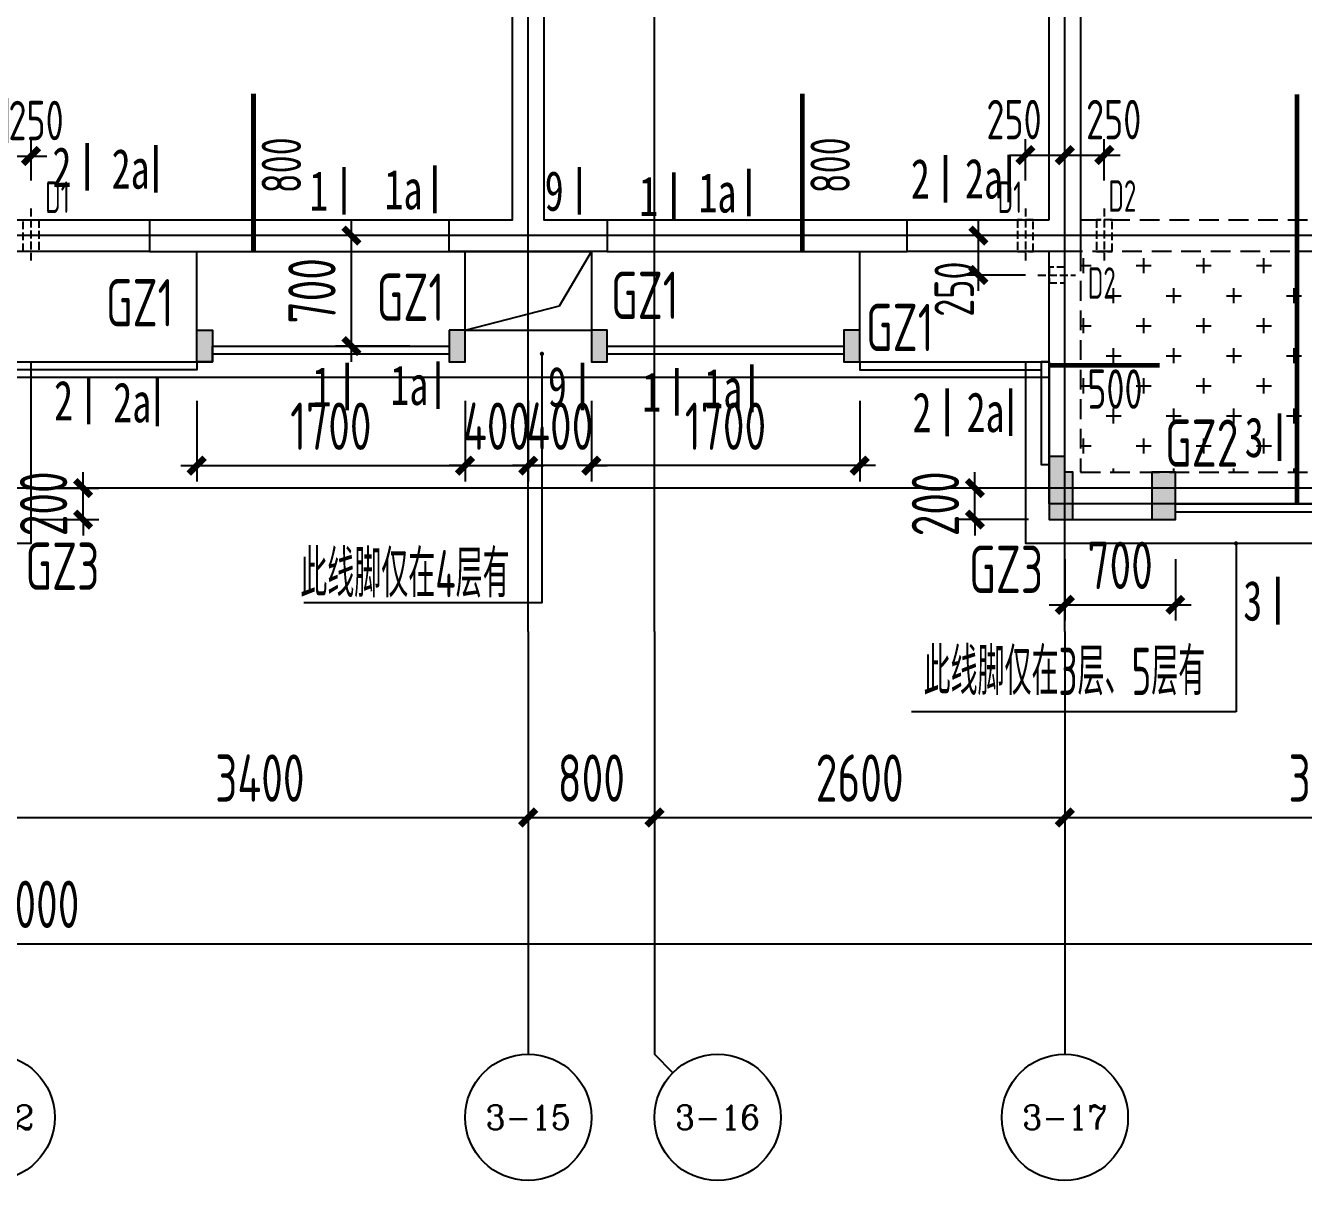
# Model space of a CAD drawing. Header units: millimetres. Extents: x -133666 to 880576, y -269375 to 86941.
# Drawn here: x 188215 to 196312, y -4980 to 2340 of the extents above; entities that cross this region are included whole.
import ezdxf
from ezdxf.enums import TextEntityAlignment as Align

# ---------------------------------------------------------------- set-up
doc = ezdxf.new("R2010")
doc.units = ezdxf.units.MM
doc.header["$LTSCALE"] = 1000
for name, pattern in [('CENTER', [50.8, 31.75, -6.35, 6.35, -6.35]), ('CONTINOUS', [0]), ('DASH', [0.35, 0.25, -0.1]), ('HIDDEN2', [0.1875, 0.125, -0.0625])]:
    doc.linetypes.add(name, pattern=pattern)
doc.layers.get('0').update_dxf_attribs({"linetype": 'CONTINUOUS'})
doc.layers.get('Defpoints').update_dxf_attribs({"color": 6, "linetype": 'CONTINUOUS'})
for name, color, linetype in [('A-外装饰线脚', 7, 'CONTINUOUS'), ('A-线脚看线', 9, 'CONTINUOUS'), ('A-设备穿墙洞', 161, 'CONTINUOUS'), ('AXIS', 253, 'CENTER'), ('AXIS_TEXT', 7, 'CONTINUOUS'), ('DIM', 3, 'CONTINUOUS'), ('DIM1', 3, 'CONTINUOUS'), ('JG1', 3, 'CONTINUOUS'), ('填充', 8, 'CONTINUOUS'), ('墙', 6, 'CONTINUOUS'), ('挑板', 3, 'CONTINUOUS'), ('板筋', 6, 'CONTINUOUS'), ('柱', 2, 'CONTINUOUS'), ('梁', 4, 'HIDDEN2'), ('模板线', 3, 'CONTINUOUS'), ('钢筋_文字', 7, 'CONTINUOUS'), ('钢筋长度标注', 7, 'CONTINUOUS')]:
    doc.layers.add(name, color=color, linetype=linetype)
doc.styles.add('_TCH_AXIS', font='COMPLEX', dxfattribs={"bigfont": 'GBCBIG'})
doc.styles.add('COMPLEX', font='COMPLEX')
doc.styles.add('TSSD_Dimension', font='tssdeng.shx', dxfattribs={"width": 0.7, "bigfont": 'Hztxt.shx'})
doc.styles.add('ZZ', font='tssdeng.shx', dxfattribs={"width": 0.7, "bigfont": 'tssdchn.shx'})
doc.styles.add('zzt', font='tssdeng.shx', dxfattribs={"width": 0.7, "height": 300, "bigfont": 'tssdchn.shx'})
doc.styles.add('钢筋长度', font='tssdeng.shx', dxfattribs={"width": 0.7, "height": 300, "bigfont": 'tssdchn.shx'})
doc.styles.add('黑体', font='simhei.ttf')
doc.dimstyles.new('DIM_1_100', dxfattribs={"dimtxt": 300, "dimasz": 100, "dimexe": 200, "dimexo": 50, "dimgap": 100, "dimtad": 1, "dimdec": 0, "dimzin": 0, "dimdsep": 46, "dimtxsty": 'zzt', "dimblk": 'ARCHTICK', "dimcen": 0, "dimclrt": 7, "dimadec": 0, "dimazin": 0, "dimtfac": 1, "dimtdec": 0, "dimtix": 1, "dimtmove": 2, "dimatfit": 0, "dimldrblk": 'ARCHTICK', "dimfxl": 0, "dimtolj": 1, "dimarcsym": 0})
doc.dimstyles.new('TSSD_100_100', dxfattribs={"dimtxt": 300, "dimasz": 100, "dimexe": 100, "dimexo": 250, "dimgap": 100, "dimtad": 1, "dimdec": 0, "dimzin": 0, "dimdsep": 46, "dimtxsty": 'ZZ', "dimblk": 'ARCHTICK', "dimcen": 0, "dimdle": 100, "dimclrd": 256, "dimclrt": 7, "dimadec": 0, "dimazin": 0, "dimtfac": 1, "dimtdec": 0, "dimtix": 1, "dimtmove": 2, "dimatfit": 3, "dimfxl": 0, "dimtolj": 1, "dimtzin": 0, "dimarcsym": 0})

# ---------------------------------------------------------------- blocks, each defined once
blk = doc.blocks.new('_ArchTick')
at = {"color": 0, "linetype": 'ByBlock', "const_width": 0.4}
blk.add_lwpolyline([(-0.5, -0.5), (0.5, 0.5)], dxfattribs=at)
blk = doc.blocks.new('*D1097')
at = {"layer": 'Defpoints', "color": 0, "transparency": 16777216}
for p in [(189300, 210.7), (191000, 210.7), (191000, -449.3)]:
    blk.add_point(p, dxfattribs=at)
at = {"layer": 'DIM', "color": 0, "lineweight": -2, "transparency": 16777216}
for p, q in [((189300, -39.3), (189300, -549.3)), ((191000, -39.3), (191000, -549.3))]:
    blk.add_line(p, q, dxfattribs=at)
at = {"layer": 'DIM', "lineweight": -2, "transparency": 16777216}
blk.add_line((189200, -449.3), (191100, -449.3), dxfattribs=at)
at = {"layer": 'DIM', "lineweight": -2, "transparency": 16777216, "xscale": 100, "yscale": 100, "zscale": 100, "rotation": 180}
blk.add_blockref('_ArchTick', (189300, -449.3), dxfattribs=at)
at = {"layer": 'DIM', "lineweight": -2, "transparency": 16777216, "xscale": 100, "yscale": 100, "zscale": 100}
blk.add_blockref('_ArchTick', (191000, -449.3), dxfattribs=at)
at = {"layer": 'DIM', "color": 7, "transparency": 16777216, "insert": (190150, -199.3), "char_height": 300, "attachment_point": 5, "style": 'ZZ'}
blk.add_mtext('\\A1;1700', dxfattribs=at)
blk = doc.blocks.new('*D1098')
at = {"layer": 'Defpoints', "color": 0, "transparency": 16777216}
for p in [(191000, 210.7), (191400, 210.7), (191400, -449.3)]:
    blk.add_point(p, dxfattribs=at)
at = {"layer": 'DIM', "color": 0, "lineweight": -2, "transparency": 16777216}
for p, q in [((191000, -39.3), (191000, -549.3)), ((191400, -39.3), (191400, -549.3))]:
    blk.add_line(p, q, dxfattribs=at)
at = {"layer": 'DIM', "lineweight": -2, "transparency": 16777216}
for p, q in [((191000, -449.3), (190900, -449.3)), ((191000, -449.3), (191400, -449.3)), ((191400, -449.3), (191500, -449.3))]:
    blk.add_line(p, q, dxfattribs=at)
at = {"layer": 'DIM', "lineweight": -2, "transparency": 16777216, "xscale": 100, "yscale": 100, "zscale": 100}
blk.add_blockref('_ArchTick', (191000, -449.3), dxfattribs=at)
at = {"layer": 'DIM', "lineweight": -2, "transparency": 16777216, "xscale": 100, "yscale": 100, "zscale": 100, "rotation": 180}
blk.add_blockref('_ArchTick', (191400, -449.3), dxfattribs=at)
at = {"layer": 'DIM', "color": 7, "transparency": 16777216, "insert": (191200, -199.3), "char_height": 300, "attachment_point": 5, "style": 'ZZ'}
blk.add_mtext('\\A1;400', dxfattribs=at)
blk = doc.blocks.new('*D1099')
at = {"layer": 'Defpoints', "color": 0, "transparency": 16777216}
for p in [(191800, 210.7), (193500, 210.7), (191800, -449.3)]:
    blk.add_point(p, dxfattribs=at)
at = {"layer": 'DIM', "color": 0, "lineweight": -2, "transparency": 16777216}
for p, q in [((191800, -39.3), (191800, -549.3)), ((193500, -39.3), (193500, -549.3))]:
    blk.add_line(p, q, dxfattribs=at)
at = {"layer": 'DIM', "lineweight": -2, "transparency": 16777216}
blk.add_line((193600, -449.3), (191700, -449.3), dxfattribs=at)
at = {"layer": 'DIM', "lineweight": -2, "transparency": 16777216, "xscale": 100, "yscale": 100, "zscale": 100, "rotation": 180}
blk.add_blockref('_ArchTick', (191800, -449.3), dxfattribs=at)
at = {"layer": 'DIM', "lineweight": -2, "transparency": 16777216, "xscale": 100, "yscale": 100, "zscale": 100}
blk.add_blockref('_ArchTick', (193500, -449.3), dxfattribs=at)
at = {"layer": 'DIM', "color": 7, "transparency": 16777216, "insert": (192650, -199.3), "char_height": 300, "attachment_point": 5, "style": 'ZZ'}
blk.add_mtext('\\A1;1700', dxfattribs=at)
blk = doc.blocks.new('*D1100')
at = {"layer": 'Defpoints', "color": 0, "transparency": 16777216}
for p in [(191400, -449.3), (191400, -449.3), (191800, -449.3)]:
    blk.add_point(p, dxfattribs=at)
at = {"layer": 'DIM', "color": 0, "lineweight": -2, "transparency": 16777216}
for p, q in [((191400, -199.3), (191400, -349.3)), ((191800, -199.3), (191800, -349.3))]:
    blk.add_line(p, q, dxfattribs=at)
at = {"layer": 'DIM', "lineweight": -2, "transparency": 16777216}
for p, q in [((191400, -449.3), (191300, -449.3)), ((191800, -449.3), (191400, -449.3)), ((191800, -449.3), (191900, -449.3))]:
    blk.add_line(p, q, dxfattribs=at)
at = {"layer": 'DIM', "lineweight": -2, "transparency": 16777216, "xscale": 100, "yscale": 100, "zscale": 100}
blk.add_blockref('_ArchTick', (191400, -449.3), dxfattribs=at)
at = {"layer": 'DIM', "lineweight": -2, "transparency": 16777216, "xscale": 100, "yscale": 100, "zscale": 100, "rotation": 180}
blk.add_blockref('_ArchTick', (191800, -449.3), dxfattribs=at)
at = {"layer": 'DIM', "color": 7, "transparency": 16777216, "insert": (191600, -199.3), "char_height": 300, "attachment_point": 5, "style": 'ZZ'}
blk.add_mtext('\\A1;400', dxfattribs=at)
blk = doc.blocks.new('*D1101')
at = {"layer": 'Defpoints', "color": 0, "transparency": 16777216}
for p in [(194800, -791.2), (195500, -791.2), (195500, -1331.2)]:
    blk.add_point(p, dxfattribs=at)
at = {"layer": 'DIM', "color": 0, "lineweight": -2, "transparency": 16777216}
for p, q in [((194800, -1041.2), (194800, -1431.2)), ((195500, -1041.2), (195500, -1431.2))]:
    blk.add_line(p, q, dxfattribs=at)
at = {"layer": 'DIM', "lineweight": -2, "transparency": 16777216}
blk.add_line((194700, -1331.2), (195600, -1331.2), dxfattribs=at)
at = {"layer": 'DIM', "lineweight": -2, "transparency": 16777216, "xscale": 100, "yscale": 100, "zscale": 100, "rotation": 180}
blk.add_blockref('_ArchTick', (194800, -1331.2), dxfattribs=at)
at = {"layer": 'DIM', "lineweight": -2, "transparency": 16777216, "xscale": 100, "yscale": 100, "zscale": 100}
blk.add_blockref('_ArchTick', (195500, -1331.2), dxfattribs=at)
at = {"layer": 'DIM', "color": 7, "transparency": 16777216, "insert": (195150, -1081.2), "char_height": 300, "attachment_point": 5, "style": 'ZZ'}
blk.add_mtext('\\A1;700', dxfattribs=at)
blk = doc.blocks.new('*D1119')
at = {"layer": 'Defpoints', "color": 0, "transparency": 16777216}
for p in [(187970, -591.2), (188580, -591.2), (187970, -791.2)]:
    blk.add_point(p, dxfattribs=at)
at = {"layer": 'DIM', "lineweight": -2, "transparency": 16777216}
for p, q in [((188580, -591.2), (188580, -491.2)), ((188580, -791.2), (188580, -591.2)), ((188580, -791.2), (188580, -891.2))]:
    blk.add_line(p, q, dxfattribs=at)
at = {"layer": 'DIM', "color": 0, "lineweight": -2, "transparency": 16777216}
for p, q in [((188220, -591.2), (188680, -591.2)), ((188220, -791.2), (188680, -791.2))]:
    blk.add_line(p, q, dxfattribs=at)
at = {"layer": 'DIM', "lineweight": -2, "transparency": 16777216, "xscale": 100, "yscale": 100, "zscale": 100}
for p, rotation in [((188580, -591.2), 270), ((188580, -791.2), 90)]:
    blk.add_blockref('_ArchTick', p, dxfattribs=dict(at, rotation=rotation))
at = {"layer": 'DIM', "color": 7, "transparency": 16777216, "insert": (188330, -691.2), "char_height": 300, "attachment_point": 5, "rotation": 90, "style": 'ZZ'}
blk.add_mtext('\\A1;200', dxfattribs=at)
blk = doc.blocks.new('*D1120')
at = {"layer": 'Defpoints', "color": 0, "transparency": 16777216}
for p in [(190280, 1008.8), (190900, 1008.8), (190900, 308.8)]:
    blk.add_point(p, dxfattribs=at)
at = {"layer": 'DIM', "lineweight": -2, "transparency": 16777216}
blk.add_line((190280, 208.8), (190280, 1108.8), dxfattribs=at)
at = {"layer": 'DIM', "color": 0, "lineweight": -2, "transparency": 16777216}
for p, q in [((190650, 1008.8), (190180, 1008.8)), ((190650, 308.8), (190180, 308.8))]:
    blk.add_line(p, q, dxfattribs=at)
at = {"layer": 'DIM', "lineweight": -2, "transparency": 16777216, "xscale": 100, "yscale": 100, "zscale": 100}
for p, rotation in [((190280, 1008.8), 90), ((190280, 308.8), 270)]:
    blk.add_blockref('_ArchTick', p, dxfattribs=dict(at, rotation=rotation))
at = {"layer": 'DIM', "color": 7, "transparency": 16777216, "insert": (190030, 658.8), "char_height": 300, "attachment_point": 5, "rotation": 90, "style": 'ZZ'}
blk.add_mtext('\\A1;700', dxfattribs=at)
blk = doc.blocks.new('*D1121')
at = {"layer": 'Defpoints', "color": 0, "transparency": 16777216}
for p in [(194230, -591.2), (194820, -591.2), (194820, -791.2)]:
    blk.add_point(p, dxfattribs=at)
at = {"layer": 'DIM', "lineweight": -2, "transparency": 16777216}
for p, q in [((194230, -591.2), (194230, -491.2)), ((194230, -791.2), (194230, -591.2)), ((194230, -791.2), (194230, -891.2))]:
    blk.add_line(p, q, dxfattribs=at)
at = {"layer": 'DIM', "color": 0, "lineweight": -2, "transparency": 16777216}
for p, q in [((194570, -591.2), (194130, -591.2)), ((194570, -791.2), (194130, -791.2))]:
    blk.add_line(p, q, dxfattribs=at)
at = {"layer": 'DIM', "lineweight": -2, "transparency": 16777216, "xscale": 100, "yscale": 100, "zscale": 100}
for p, rotation in [((194230, -591.2), 270), ((194230, -791.2), 90)]:
    blk.add_blockref('_ArchTick', p, dxfattribs=dict(at, rotation=rotation))
at = {"layer": 'DIM', "color": 7, "transparency": 16777216, "insert": (193980, -691.2), "char_height": 300, "attachment_point": 5, "rotation": 90, "style": 'ZZ'}
blk.add_mtext('\\A1;200', dxfattribs=at)
blk = doc.blocks.new('$1766400')
at = {"layer": '模板线', "color": 4, "const_width": 22.7}
for points in [[(222.6, 1542.9), (222.6, 1240.5)], [(242.6, 302.4), (242.6, 0)]]:
    blk.add_lwpolyline(points, dxfattribs=at)
at = {"layer": '模板线', "color": 0, "style": '黑体', "width": 0.7}
for p in [(63.4, 1391.7), (83.4, 151.2)]:
    blk.add_text('9', height=252, dxfattribs=at).set_placement(p, align=Align.MIDDLE_CENTER)
blk = doc.blocks.new('$1787315')
at = {"layer": '模板线', "color": 4, "const_width": 22.7}
for points in [[(222.6, 1782.7), (222.6, 1480.3)], [(232.8, 302.4), (232.8, 0)]]:
    blk.add_lwpolyline(points, dxfattribs=at)
at = {"layer": '模板线', "color": 0, "style": '黑体', "width": 0.7}
for p in [(63.4, 1631.5), (73.6, 151.2)]:
    blk.add_text('2', height=252, dxfattribs=at).set_placement(p, align=Align.MIDDLE_CENTER)
blk = doc.blocks.new('$166895')
at = {"layer": '模板线', "color": 4, "const_width": 22.7}
for points in [[(222.6, 2153.9), (222.6, 1851.5)], [(242.6, 913.3), (242.6, 610.9)]]:
    blk.add_lwpolyline(points, dxfattribs=at)
at = {"layer": '模板线', "color": 0, "style": '黑体', "width": 0.7}
for p in [(63.4, 2002.7), (83.4, 762.1)]:
    blk.add_text('1', height=252, dxfattribs=at).set_placement(p, align=Align.MIDDLE_CENTER)
blk = doc.blocks.new('$1363628')
at = {"layer": '模板线', "color": 4, "const_width": 22.7}
for points in [[(232.1, 1338.3), (232.1, 1035.9)], [(222.6, 302.4), (222.6, 0)]]:
    blk.add_lwpolyline(points, dxfattribs=at)
at = {"layer": '模板线', "color": 0, "style": '黑体', "width": 0.7}
for p in [(72.9, 1187.1), (63.4, 151.2)]:
    blk.add_text('3', height=252, dxfattribs=at).set_placement(p, align=Align.MIDDLE_CENTER)
blk = doc.blocks.new('$1737871')
at = {"layer": '模板线', "color": 4, "const_width": 22.7}
for points in [[(286, 1782.7), (286, 1480.3)], [(296.2, 302.4), (296.2, 0)]]:
    blk.add_lwpolyline(points, dxfattribs=at)
at = {"layer": '模板线', "color": 0, "style": '黑体', "width": 0.7}
for p in [(126.8, 1631.5), (137.1, 151.2)]:
    blk.add_text('2a', height=252, dxfattribs=at).set_placement(p, align=Align.MIDDLE_CENTER)
blk = doc.blocks.new('$1777329')
at = {"layer": '模板线', "color": 4, "const_width": 22.7}
for points in [[(325.8, 1542.9), (325.8, 1240.5)], [(345.8, 302.4), (345.8, 0)]]:
    blk.add_lwpolyline(points, dxfattribs=at)
at = {"layer": '模板线', "color": 0, "style": '黑体', "width": 0.7}
for p in [(126.8, 1391.7), (163.9, 151.2)]:
    blk.add_text('1a', height=252, dxfattribs=at).set_placement(p, align=Align.MIDDLE_CENTER)
blk = doc.blocks.new('*D913')
at = {"layer": 'Defpoints', "color": 0, "transparency": 16777216}
for p in [(23800, -2508.3), (27200, -2508.3), (27200, -3688.3)]:
    blk.add_point(p, dxfattribs=at)
at = {"layer": 'DIM1', "color": 0, "lineweight": -2, "transparency": 16777216}
for p, q in [((23800, -2558.3), (23800, -3888.3)), ((27200, -2558.3), (27200, -3888.3)), ((23800, -3688.3), (27200, -3688.3))]:
    blk.add_line(p, q, dxfattribs=at)
at = {"layer": 'DIM1', "color": 0, "lineweight": -2, "transparency": 16777216, "xscale": 100, "yscale": 100, "zscale": 100, "rotation": 180}
blk.add_blockref('_ArchTick', (23800, -3688.3), dxfattribs=at)
at = {"layer": 'DIM1', "color": 0, "lineweight": -2, "transparency": 16777216, "xscale": 100, "yscale": 100, "zscale": 100}
blk.add_blockref('_ArchTick', (27200, -3688.3), dxfattribs=at)
at = {"layer": 'DIM1', "color": 7, "transparency": 16777216, "insert": (25500, -3438.3), "char_height": 300, "attachment_point": 5, "style": 'zzt'}
blk.add_mtext('\\A1;3400', dxfattribs=at)
blk = doc.blocks.new('*D914')
at = {"layer": 'Defpoints', "color": 0, "transparency": 16777216}
for p in [(27200, -2508.3), (28000, -2508.3), (28000, -3688.3)]:
    blk.add_point(p, dxfattribs=at)
at = {"layer": 'DIM1', "color": 0, "lineweight": -2, "transparency": 16777216}
for p, q in [((27200, -2558.3), (27200, -3888.3)), ((28000, -2558.3), (28000, -3888.3)), ((27200, -3688.3), (28000, -3688.3))]:
    blk.add_line(p, q, dxfattribs=at)
at = {"layer": 'DIM1', "color": 0, "lineweight": -2, "transparency": 16777216, "xscale": 100, "yscale": 100, "zscale": 100, "rotation": 180}
blk.add_blockref('_ArchTick', (27200, -3688.3), dxfattribs=at)
at = {"layer": 'DIM1', "color": 0, "lineweight": -2, "transparency": 16777216, "xscale": 100, "yscale": 100, "zscale": 100}
blk.add_blockref('_ArchTick', (28000, -3688.3), dxfattribs=at)
at = {"layer": 'DIM1', "color": 7, "transparency": 16777216, "insert": (27600, -3438.3), "char_height": 300, "attachment_point": 5, "style": 'zzt'}
blk.add_mtext('\\A1;800', dxfattribs=at)
blk = doc.blocks.new('*D915')
at = {"layer": 'Defpoints', "color": 0, "transparency": 16777216}
for p in [(28000, -2508.3), (30600, -2508.3), (30600, -3688.3)]:
    blk.add_point(p, dxfattribs=at)
at = {"layer": 'DIM1', "color": 0, "lineweight": -2, "transparency": 16777216}
for p, q in [((28000, -2558.3), (28000, -3888.3)), ((30600, -2558.3), (30600, -3888.3)), ((28000, -3688.3), (30600, -3688.3))]:
    blk.add_line(p, q, dxfattribs=at)
at = {"layer": 'DIM1', "color": 0, "lineweight": -2, "transparency": 16777216, "xscale": 100, "yscale": 100, "zscale": 100, "rotation": 180}
blk.add_blockref('_ArchTick', (28000, -3688.3), dxfattribs=at)
at = {"layer": 'DIM1', "color": 0, "lineweight": -2, "transparency": 16777216, "xscale": 100, "yscale": 100, "zscale": 100}
blk.add_blockref('_ArchTick', (30600, -3688.3), dxfattribs=at)
at = {"layer": 'DIM1', "color": 7, "transparency": 16777216, "insert": (29300, -3438.3), "char_height": 300, "attachment_point": 5, "style": 'zzt'}
blk.add_mtext('\\A1;2600', dxfattribs=at)
blk = doc.blocks.new('*D916')
at = {"layer": 'Defpoints', "color": 0, "transparency": 16777216}
for p in [(30600, -2508.3), (34000, -2508.3), (34000, -3688.3)]:
    blk.add_point(p, dxfattribs=at)
at = {"layer": 'DIM1', "color": 0, "lineweight": -2, "transparency": 16777216}
for p, q in [((30600, -2558.3), (30600, -3888.3)), ((34000, -2558.3), (34000, -3888.3)), ((30600, -3688.3), (34000, -3688.3))]:
    blk.add_line(p, q, dxfattribs=at)
at = {"layer": 'DIM1', "color": 0, "lineweight": -2, "transparency": 16777216, "xscale": 100, "yscale": 100, "zscale": 100, "rotation": 180}
blk.add_blockref('_ArchTick', (30600, -3688.3), dxfattribs=at)
at = {"layer": 'DIM1', "color": 0, "lineweight": -2, "transparency": 16777216, "xscale": 100, "yscale": 100, "zscale": 100}
blk.add_blockref('_ArchTick', (34000, -3688.3), dxfattribs=at)
at = {"layer": 'DIM1', "color": 7, "transparency": 16777216, "insert": (32300, -3438.3), "char_height": 300, "attachment_point": 5, "style": 'zzt'}
blk.add_mtext('\\A1;3400', dxfattribs=at)
blk = doc.blocks.new('*D922')
at = {"layer": 'Defpoints', "color": 0, "transparency": 16777216}
for p in [(0, -2508.3), (48000, -2508.3), (48000, -4488.3)]:
    blk.add_point(p, dxfattribs=at)
at = {"layer": 'DIM1', "color": 0, "lineweight": -2, "transparency": 16777216}
for p, q in [((0, -2558.3), (0, -4688.3)), ((48000, -2558.3), (48000, -4688.3)), ((0, -4488.3), (48000, -4488.3))]:
    blk.add_line(p, q, dxfattribs=at)
at = {"layer": 'DIM1', "color": 0, "lineweight": -2, "transparency": 16777216, "xscale": 100, "yscale": 100, "zscale": 100, "rotation": 180}
blk.add_blockref('_ArchTick', (0, -4488.3), dxfattribs=at)
at = {"layer": 'DIM1', "color": 0, "lineweight": -2, "transparency": 16777216, "xscale": 100, "yscale": 100, "zscale": 100}
blk.add_blockref('_ArchTick', (48000, -4488.3), dxfattribs=at)
at = {"layer": 'DIM1', "color": 7, "transparency": 16777216, "insert": (24000, -4238.3), "char_height": 300, "attachment_point": 5, "style": 'zzt'}
blk.add_mtext('\\A1;48000', dxfattribs=at)
blk = doc.blocks.new('_AXISO')
blk.add_circle((0, 0), 0.5)
at = {"layer": 'AXIS_TEXT', "style": 'COMPLEX', "width": 1.041667}
blk.add_attdef('A', text='', height=0.56, dxfattribs=at).set_placement((-0.25, -0.28), (0.25, -0.28), align=Align.FIT)
blk = doc.blocks.new('$1466424')
at = {"layer": '板筋', "const_width": 30}
for points in [[(25559.8, 1603.7), (25559.8, 2603.7)], [(29036.7, 1603.7), (29036.7, 2603.7)], [(32170.2, 0), (32170.2, 2599.5)], [(30600, 880.9), (31300, 880.9)]]:
    blk.add_lwpolyline(points, dxfattribs=at)
at = {"layer": '钢筋长度标注', "style": '钢筋长度', "width": 0.7}
for p in [(25861.3, 1971.9), (29338.2, 1971.9)]:
    blk.add_text('800', height=250, rotation=90, dxfattribs=at).set_placement(p)
blk.add_text('500', height=250, dxfattribs=at).set_placement((30841.9, 605.9))
blk = doc.blocks.new('$158025')
at = {"layer": 'JG1'}
blk.add_hatch(color=8, dxfattribs=at).paths.add_polyline_path([(150, 300), (100, 300), (100, 400), (0, 400), (0, 0), (150, 0)])
at = {"layer": 'JG1', "elevation": 0}
blk.add_lwpolyline([(100, 400), (0, 400), (0, 0), (150, 0), (150, 300), (150, 300), (100, 300)], close=True, dxfattribs=at)
blk = doc.blocks.new('$133032')
at = {"layer": '挑板'}
for points in [[(24000, 1000), (25300, 1000), (25300, 1100), (26800, 1100), (26800, 1000), (26900, 1000), (26900, 1700), (27700, 1700), (27700, 1000), (27800, 1000), (27800, 1100), (29300, 1100), (29300, 1000), (29400, 1000), (29400, 1000), (30600, 1000), (30600, 0), (31400, 0), (31400, 100), (33800, 100)], [(25200, 1000), (25200, 1700)], [(29400, 1000), (29400, 1700)]]:
    blk.add_lwpolyline(points, dxfattribs=at)
blk = doc.blocks.new('$1839168')
at = {"layer": '柱'}
blk.add_hatch(color=8, dxfattribs=at).paths.add_polyline_path([(0, 200), (0, 0), (100, 0), (100, 200)])
at = {"layer": '柱', "color": 3, "elevation": 0}
blk.add_lwpolyline([(0, 200), (0, 0), (100, 0), (100, 200)], close=True, dxfattribs=at)
blk = doc.blocks.new('$1691164')
at = {"layer": '柱'}
blk.add_hatch(color=8, dxfattribs=at).paths.add_polyline_path([(0, 0), (100, 0), (100, 200), (0, 200)])
at = {"layer": '柱', "color": 3, "elevation": 0}
blk.add_lwpolyline([(100, 200), (0, 200), (0, 0), (100, 0), (100, 0), (100, 0)], close=True, dxfattribs=at)
blk = doc.blocks.new('$1981617')
at = {"layer": '柱'}
blk.add_hatch(color=8, dxfattribs=at).paths.add_polyline_path([(150, 0), (150, 300), (0, 300), (0, 0)])
at = {"layer": '柱', "color": 3, "elevation": 0}
blk.add_lwpolyline([(150, 0), (150, 300), (0, 300), (0, 0)], close=True, dxfattribs=at)
blk = doc.blocks.new('$1222607')
at = {"layer": '柱', "xscale": -1}
blk.add_blockref('$1691164', (25300, 1000, 0), dxfattribs=at)
at = {"layer": '柱'}
for name, p in [('$1839168', (26800, 1000, 0)), ('$1839168', (27700, 1000, 0)), ('$1691164', (29300, 1000, 0)), ('$1981617', (31250, 0, 0))]:
    blk.add_blockref(name, p, dxfattribs=at)
blk = doc.blocks.new('$1413619')
at = {"layer": 'A-线脚看线', "color": 5, "elevation": 0}
for points in [[(25350, 1000), (26850, 1000)], [(27850, 1000), (29350, 1000)], [(25250, 950), (25250, 900), (24100, 900)], [(29450, 950), (29450, 900), (30600, 900)], [(30650, 950), (30600, 950), (30600, 300), (30650, 300)], [(31450, 0), (33850, 0)]]:
    blk.add_lwpolyline(points, dxfattribs=at)
blk = doc.blocks.new('$1295222')
at = {"layer": 'A-外装饰线脚', "color": 23, "elevation": 0}
for points in [[(27000, 1350), (27800, 1350)], [(16950, 1150), (16950, 0), (24250, 0), (24250, 1150)], [(30550, 1150), (30550, 0), (41250, 0), (41250, 250)], [(30700, 1050), (24100, 1050)], [(30700, 250), (30700, 150), (31500, 150), (31500, 250)]]:
    blk.add_lwpolyline(points, dxfattribs=at)
blk = doc.blocks.new('$1214067')
at = {"layer": 'A-设备穿墙洞', "linetype": 'DASH', "ltscale": 0.2}
blk.add_lwpolyline([(1971.5, 556.8), (1971.5, 218.2)], dxfattribs=at)
blk.add_lwpolyline([(2021.5, 285.4), (1921.5, 285.4), (1921.5, 485.4), (2021.5, 485.4)], close=True, dxfattribs=at)
at = {"layer": 'A-设备穿墙洞', "color": 7, "linetype": 'DASH', "ltscale": 0.2, "style": 'zzt', "width": 0.6}
blk.add_text('D1', height=200, dxfattribs=at).set_placement((2061.5, 528.4))
blk = doc.blocks.new('$1427617')
at = {"layer": 'A-设备穿墙洞', "linetype": 'DASH', "ltscale": 0.2, "elevation": 0}
blk.add_lwpolyline([(2825, 556.8), (2825, 218.2)], dxfattribs=at)
at = {"layer": 'A-设备穿墙洞', "linetype": 'DASH', "ltscale": 0.2}
for points in [[(3325, 556.8), (3325, 218.2)], [(2903.6, 135.4), (3142.1, 135.4)]]:
    blk.add_lwpolyline(points, dxfattribs=at)
at = {"layer": 'A-设备穿墙洞', "linetype": 'DASH', "ltscale": 0.2, "elevation": 0}
blk.add_lwpolyline([(2775, 285.4), (2875, 285.4), (2875, 485.4), (2775, 485.4)], close=True, dxfattribs=at)
at = {"layer": 'A-设备穿墙洞', "linetype": 'DASH', "ltscale": 0.2}
for points in [[(3275, 285.4), (3375, 285.4), (3375, 485.4), (3275, 485.4)], [(3075, 85.4), (3075, 185.4), (2975, 185.4), (2975, 85.4)]]:
    blk.add_lwpolyline(points, close=True, dxfattribs=at)
at = {"layer": 'A-设备穿墙洞', "color": 7, "linetype": 'DASH', "ltscale": 0.2, "style": 'zzt', "width": 0.6}
for s, p in [('D2', (3350.6, 536, 0)), ('D1', (2649.1, 528.4, 0)), ('D2', (3220.2, -15.4, 0))]:
    blk.add_text(s, height=200, dxfattribs=at).set_placement(p)
blk = doc.blocks.new('*D1003')
at = {"layer": 'Defpoints', "color": 0, "transparency": 16777216}
for p in [(25050.2, 1052.1), (24800.2, 647.9, 0), (25050.2, 647.9, 0)]:
    blk.add_point(p, dxfattribs=at)
at = {"layer": 'DIM1', "color": 3, "lineweight": -2, "transparency": 16777216}
for p, q in [((24800.2, 897.9), (24800.2, 1152.1)), ((25050.2, 897.9), (25050.2, 1152.1)), ((24700.2, 1052.1), (25150.2, 1052.1))]:
    blk.add_line(p, q, dxfattribs=at)
at = {"layer": 'DIM1', "color": 3, "lineweight": -2, "transparency": 16777216, "xscale": 100, "yscale": 100, "zscale": 100, "rotation": 180}
blk.add_blockref('_ArchTick', (24800.2, 1052.1), dxfattribs=at)
at = {"layer": 'DIM1', "color": 3, "lineweight": -2, "transparency": 16777216, "xscale": 100, "yscale": 100, "zscale": 100}
blk.add_blockref('_ArchTick', (25050.2, 1052.1), dxfattribs=at)
at = {"layer": 'DIM1', "color": 7, "transparency": 16777216, "insert": (25082.3, 1277.1), "char_height": 250, "attachment_point": 5, "style": 'TSSD_Dimension'}
blk.add_mtext('\\A1;250', dxfattribs=at)
blk = doc.blocks.new('*D1005')
at = {"layer": 'Defpoints', "color": 0, "transparency": 16777216}
for p in [(31600.2, 1058), (31350.2, 647.9, 0), (31600.2, 647.9, 0)]:
    blk.add_point(p, dxfattribs=at)
at = {"layer": 'DIM1', "color": 3, "lineweight": -2, "transparency": 16777216}
for p, q in [((31350.2, 897.9), (31350.2, 1158)), ((31600.2, 897.9), (31600.2, 1158)), ((31250.2, 1058), (31700.2, 1058))]:
    blk.add_line(p, q, dxfattribs=at)
at = {"layer": 'DIM1', "color": 3, "lineweight": -2, "transparency": 16777216, "xscale": 100, "yscale": 100, "zscale": 100, "rotation": 180}
blk.add_blockref('_ArchTick', (31350.2, 1058), dxfattribs=at)
at = {"layer": 'DIM1', "color": 3, "lineweight": -2, "transparency": 16777216, "xscale": 100, "yscale": 100, "zscale": 100}
blk.add_blockref('_ArchTick', (31600.2, 1058), dxfattribs=at)
at = {"layer": 'DIM1', "color": 7, "transparency": 16777216, "insert": (31278.2, 1283), "char_height": 250, "attachment_point": 5, "style": 'TSSD_Dimension'}
blk.add_mtext('\\A1;250', dxfattribs=at)
blk = doc.blocks.new('*D1006')
at = {"layer": 'Defpoints', "color": 0, "transparency": 16777216}
for p in [(31850.2, 1058), (31600.2, 647.9, 0), (31850.2, 647.9)]:
    blk.add_point(p, dxfattribs=at)
at = {"layer": 'DIM1', "color": 3, "lineweight": -2, "transparency": 16777216}
for p, q in [((31600.2, 897.9), (31600.2, 1158)), ((31850.2, 897.9), (31850.2, 1158)), ((31500.2, 1058), (31950.2, 1058))]:
    blk.add_line(p, q, dxfattribs=at)
at = {"layer": 'DIM1', "color": 3, "lineweight": -2, "transparency": 16777216, "xscale": 100, "yscale": 100, "zscale": 100, "rotation": 180}
blk.add_blockref('_ArchTick', (31600.2, 1058), dxfattribs=at)
at = {"layer": 'DIM1', "color": 3, "lineweight": -2, "transparency": 16777216, "xscale": 100, "yscale": 100, "zscale": 100}
blk.add_blockref('_ArchTick', (31850.2, 1058), dxfattribs=at)
at = {"layer": 'DIM1', "color": 7, "transparency": 16777216, "insert": (31909.5, 1283), "char_height": 250, "attachment_point": 5, "style": 'TSSD_Dimension'}
blk.add_mtext('\\A1;250', dxfattribs=at)
blk = doc.blocks.new('*D1007')
at = {"layer": 'Defpoints', "color": 0, "transparency": 16777216}
for p in [(31052.3, 547.9), (31600.2, 547.9, 0), (31600.2, 297.9)]:
    blk.add_point(p, dxfattribs=at)
at = {"layer": 'DIM1', "color": 3, "lineweight": -2, "transparency": 16777216}
for p, q in [((31052.3, 197.9), (31052.3, 647.9)), ((31350.2, 547.9), (30952.3, 547.9)), ((31350.2, 297.9), (30952.3, 297.9))]:
    blk.add_line(p, q, dxfattribs=at)
at = {"layer": 'DIM1', "color": 3, "lineweight": -2, "transparency": 16777216, "xscale": 100, "yscale": 100, "zscale": 100}
for p, rotation in [((31052.3, 547.9), 90), ((31052.3, 297.9), 270)]:
    blk.add_blockref('_ArchTick', p, dxfattribs=dict(at, rotation=rotation))
at = {"layer": 'DIM1', "color": 7, "transparency": 16777216, "insert": (30899.2, 208.4), "char_height": 250, "attachment_point": 5, "rotation": 90, "style": 'TSSD_Dimension'}
blk.add_mtext('\\A1;250', dxfattribs=at)
blk = doc.blocks.new('$1783196')
at = {"layer": 'AXIS'}
for p, q in [((32434.9, 3480), (32434.9, 14788.3)), ((33234.9, 3480), (33234.9, 14788.3)), ((35834.9, 3480), (35834.9, 14788.3)), ((54849.9, 5988.3), (4360, 5988.3)), ((54849.9, 4388.3), (4360, 4388.3))]:
    blk.add_line(p, q, dxfattribs=at)
at = {"layer": 'DIM1'}
for p, q in [((32434.9, 3480), (32434.9, 800)), ((33234.9, 3480), (33234.9, 800)), ((35834.9, 3480), (35834.9, 800)), ((33352, 682.8), (33234.9, 800))]:
    blk.add_line(p, q, dxfattribs=at)
ref = blk.add_blockref('_AXISO', (29034.9, 400), dxfattribs=dict(at, xscale=800, yscale=800, zscale=800))
ref.add_attrib('A', '3-12', dxfattribs={"layer": 'AXIS_TEXT', "height": 152.88, "style": '_TCH_AXIS'}).set_placement((28765.5, 323.6), (29304.2, 323.6), align=Align.FIT)
ref = blk.add_blockref('_AXISO', (32434.9, 400), dxfattribs=dict(at, xscale=800, yscale=800, zscale=800))
ref.add_attrib('A', '3-15', dxfattribs={"layer": 'AXIS_TEXT', "height": 152.88, "style": '_TCH_AXIS'}).set_placement((32165.5, 323.6), (32704.2, 323.6), align=Align.FIT)
ref = blk.add_blockref('_AXISO', (33634.9, 400), dxfattribs=dict(at, xscale=800, yscale=800, zscale=800))
ref.add_attrib('A', '3-16', dxfattribs={"layer": 'AXIS_TEXT', "height": 152.88, "style": '_TCH_AXIS'}).set_placement((33365.5, 323.6), (33904.2, 323.6), align=Align.FIT)
ref = blk.add_blockref('_AXISO', (35834.9, 400), dxfattribs=dict(at, xscale=800, yscale=800, zscale=800))
ref.add_attrib('A', '3-17', dxfattribs={"layer": 'AXIS_TEXT', "height": 152.88, "style": '_TCH_AXIS'}).set_placement((35565.5, 323.6), (36104.2, 323.6), align=Align.FIT)
for p1, p2, distance, picture, middle in [((5234.9, 3480), (53234.9, 3480), -1980, '*D922', (29234.9, 1750)), ((29034.9, 3480), (32434.9, 3480), -1180, '*D913', (30734.9, 2550)), ((32434.9, 3480), (33234.9, 3480), -1180, '*D914', (32834.9, 2550)), ((33234.9, 3480), (35834.9, 3480), -1180, '*D915', (34534.9, 2550)), ((35834.9, 3480), (39234.9, 3480), -1180, '*D916', (37534.9, 2550))]:
    dim = blk.add_aligned_dim(p1=p1, p2=p2, distance=distance, dimstyle='DIM_1_100', dxfattribs=at)
    dim.commit()
    dim.dimension.update_dxf_attribs({"geometry": picture, "text_midpoint": middle, "insert": (5234.9, 5988.3)})
blk = doc.blocks.new('$1186913')
at = {"layer": 'A-设备穿墙洞'}
for name, p in [('$1214067', (23078.6, 162.5, 0)), ('$1427617', (28525.2, 162.5))]:
    blk.add_blockref(name, p, dxfattribs=at)
at = {"layer": 'DIM1'}
for base, p1, p2, picture, middle in [((25050.2, 1052.1), (24800.2, 647.9, 0), (25050.2, 647.9, 0), '*D1003', (25082.3, 1277.1)), ((31600.2, 1058), (31350.2, 647.9, 0), (31600.2, 647.9, 0), '*D1005', (31278.2, 1283)), ((31850.2, 1058), (31600.2, 647.9, 0), (31850.2, 647.9), '*D1006', (31909.5, 1283))]:
    dim = blk.add_linear_dim(base=base, p1=p1, p2=p2, dimstyle='TSSD_100_100', dxfattribs=at)
    dim.commit()
    dim.dimension.update_dxf_attribs({"geometry": picture, "text_midpoint": middle, "dimtype": 128})
dim = blk.add_linear_dim(base=(31052.3, 547.9), p1=(31600.2, 297.9), p2=(31600.2, 547.9, 0), angle=90, dimstyle='TSSD_100_100', dxfattribs=at)
dim.commit()
dim.dimension.update_dxf_attribs({"geometry": '*D1007', "text_midpoint": (30899.2, 208.4), "dimtype": 128})

msp = doc.modelspace()

# ---------------------------------------------------------------- hatches: boundary and pattern name
at = {"layer": '填充', "linetype": 'Continuous'}
h = msp.add_hatch(dxfattribs=at)
h.set_pattern_fill('CROSS', color=256, scale=30, style=0)
h.set_pattern_definition([(0, (164199.99, 1008.83), (190.5, 190.5), [95.25, -285.75]), (90, (164247.62, 961.2), (-190.5, 190.5), [95.25, -285.75])])
h.paths.add_polyline_path([(198100, -491.2), (198100, 908.8), (194900, 908.8), (194900, -491.2)])

# ---------------------------------------------------------------- linework, layer by layer
at = {"layer": '墙'}
for points in [[(187900, 2558.8), (188100, 2558.8), (188100, 1108.8), (189000, 1108.8), (189000, 908.8), (187900, 908.8)], [(194700, 1108.8), (194700, 2558.8), (194900, 2558.8), (194900, 908.8), (193800, 908.8), (193800, 1108.8)]]:
    msp.add_lwpolyline(points, close=True, dxfattribs=at)
for points in [[(190900, 908.8), (190900, 1108.8), (191300, 1108.8), (191300, 2558.8), (191500, 2558.8), (191500, 1108.8), (191900, 1108.8), (191900, 908.8), (190900, 908.8), (191500, 908.8)], [(194900, 1108.8), (194900, 1108.8)]]:
    msp.add_lwpolyline(points, dxfattribs=at)
at = {"layer": '梁', "linetype": 'Continuous'}
for p, q in [((189000, 1108.8), (190900, 1108.8)), ((191900, 1108.8), (193800, 1108.8)), ((189000, 908.8), (190900, 908.8)), ((191597.7, 564.6), (191800, 908.8)), ((191900, 908.8), (193800, 908.8)), ((194700, -691.2), (194700, 908.8)), ((191000, 408.8), (191597.7, 564.6)), ((198700, -691.2), (194700, -691.2))]:
    msp.add_line(p, q, dxfattribs=at)
at = {"layer": '梁'}
for p, q in [((194900, 1108.8), (198100, 1108.8)), ((198100, 908.8), (194900, 908.8)), ((194900, 908.8), (194900, -491.2)), ((194900, -491.2), (198100, -491.2))]:
    msp.add_line(p, q, dxfattribs=at)
at = {"layer": '钢筋_文字', "elevation": 0}
for points in [[(191486.9, 262.6), (191486.9, -1317.7), (189979.1, -1317.7)], [(195884.3, -2008.5), (193828.7, -2008.5)]]:
    msp.add_lwpolyline(points, dxfattribs=at)
at = {"layer": '钢筋_文字', "const_width": 13.3, "elevation": 0}
msp.add_lwpolyline([(191486.9, 266.4, 1), (191486.9, 253, 1)], format="xyb", close=True, dxfattribs=at)
at = {"layer": '钢筋_文字', "const_width": 13.3}
msp.add_lwpolyline([(195884.3, -935.4, 1), (195884.3, -948.7, 1)], format="xyb", close=True, dxfattribs=at)
at = {"layer": '钢筋_文字', "extrusion": (1, -1.00159e-06, 0), "elevation": 195884.3}
msp.add_lwpolyline([(-941.9, 0), (-2008.3, 0)], dxfattribs=at)

# ---------------------------------------------------------------- block references
at = {"layer": 'A-设备穿墙洞'}
msp.add_blockref('$1186913', (163199.8, 461, 0), dxfattribs=at)
at = {"layer": '填充', "linetype": 'Continuous'}
msp.add_blockref('$1783196', (158965.1, -4979.5), dxfattribs=at)
at = {"layer": '挑板'}
for name, p in [('$1295222', (164000, -941.2, 0)), ('$1413619', (164050, -741.2, 0)), ('$133032', (164100, -791.2))]:
    msp.add_blockref(name, p, dxfattribs=at)
at = {"layer": '柱'}
for name, p in [('$1222607', (164100, -791.2)), ('$158025', (194700, -791.2, 0))]:
    msp.add_blockref(name, p, dxfattribs=at)
at = {"layer": '模板线'}
for name, p in [('$1787315', (188382.5, -187.8)), ('$1737871', (188754.3, -199.3)), ('$1777329', (190482.9, -89.7)), ('$1787315', (193821.1, -262.7)), ('$1737871', (194160.5, -261.3)), ('$166895', (190010.2, -710.4)), ('$1766400', (191501.4, -99.6)), ('$166895', (192099.6, -744.3)), ('$1777329', (192471.8, -110.4)), ('$1363628', (195927, -1456.2))]:
    msp.add_blockref(name, p, dxfattribs=at)
at = {"layer": '钢筋长度标注'}
msp.add_blockref('$1466424', (164100, -694.9), dxfattribs=at)

# ---------------------------------------------------------------- texts
at = {"layer": '模板线', "color": 7, "linetype": 'CONTINOUS', "style": 'zzt', "width": 0.7}
for s, p in [('GZ1', (188723.9, 433.3)), ('GZ1', (190439.5, 468.3)), ('GZ1', (191924.2, 480.1)), ('GZ1', (193539.5, 276.4)), ('GZ2', (195433.9, -456.7)), ('GZ3', (188213.9, -1236.7)), ('GZ3', (194192.8, -1256.7))]:
    msp.add_text(s, height=300, dxfattribs=at).set_placement(p)
at = {"layer": '钢筋_文字', "style": 'zzt', "width": 0.6}
for s, p in [('此线脚仅在4层有', (189956.1, -1283.8, 0)), ('此线脚仅在3层、5层有', (193904.8, -1903.5, 0))]:
    msp.add_text(s, height=300, dxfattribs=at).set_placement(p)

# ---------------------------------------------------------------- dimensions: what is measured, and where the dimension line sits
at = {"layer": 'DIM'}
for base, p1, p2, picture, middle in [((190280, 1008.8), (190900, 308.8), (190900, 1008.8), '*D1120', (190030, 658.8)), ((188580, -591.2), (187970, -791.2), (187970, -591.2), '*D1119', (188330, -691.2)), ((194230, -591.2), (194820, -791.2), (194820, -591.2), '*D1121', (193980, -691.2))]:
    dim = msp.add_linear_dim(base=base, p1=p1, p2=p2, angle=90, dimstyle='TSSD_100_100', dxfattribs=at)
    dim.commit()
    dim.dimension.update_dxf_attribs({"geometry": picture, "text_midpoint": middle})
for base, p1, p2, picture, middle in [((191000, -449.3), (189300, 210.7), (191000, 210.7), '*D1097', (190150, -199.3)), ((191400, -449.3), (191000, 210.7), (191400, 210.7), '*D1098', (191200, -199.3)), ((191800, -449.3), (193500, 210.7), (191800, 210.7), '*D1099', (192650, -199.3)), ((191400, -449.3, 0), (191800, -449.3, 0), (191400, -449.3, 0), '*D1100', (191600, -199.3, 0)), ((195500, -1331.2), (194800, -791.2), (195500, -791.2), '*D1101', (195150, -1081.2))]:
    dim = msp.add_linear_dim(base=base, p1=p1, p2=p2, dimstyle='TSSD_100_100', dxfattribs=at)
    dim.commit()
    dim.dimension.update_dxf_attribs({"geometry": picture, "text_midpoint": middle})

doc.saveas('drawing.dxf')
